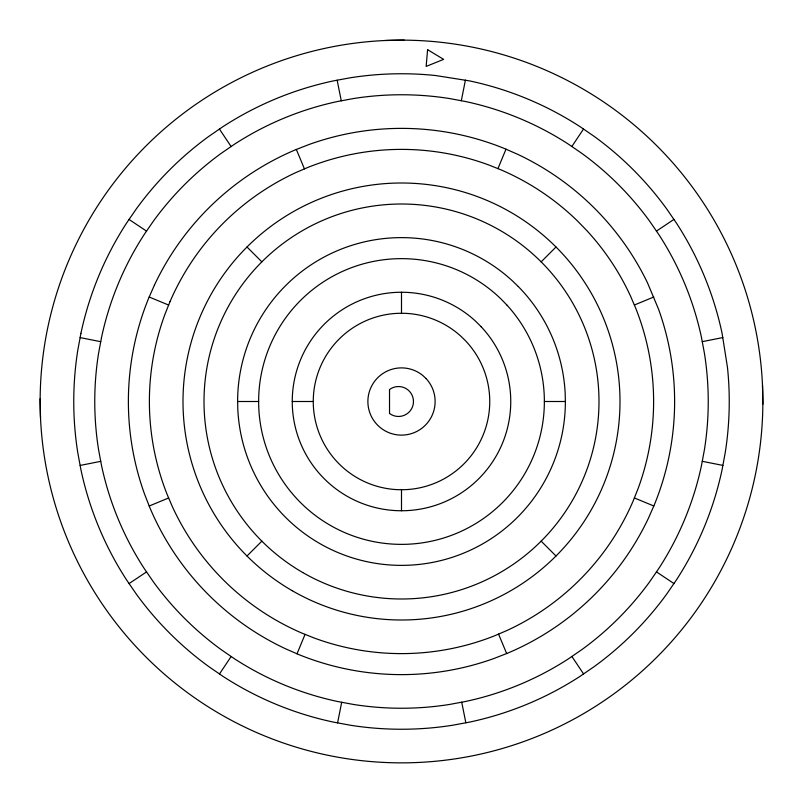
<?xml version="1.0" encoding="UTF-8"?>
<svg xmlns="http://www.w3.org/2000/svg" width="803" height="803" viewBox="0 0 803 803"><rect width="100%" height="100%" fill="white"/><g stroke="black" fill="none" stroke-linecap="round" stroke-linejoin="round"><path stroke-width="1.2" d="M337.591 722.871L341.687 702.264M461.313 100.736L465.409 80.129M297.01 653.813L305.06 634.36M497.94 168.64L505.99 149.187M219.49 673.958L231.154 656.493M571.846 146.507L583.51 129.042M247.003 555.997L261.858 541.142M541.142 261.858L555.997 247.003M129.082 583.58L146.547 571.907M656.452 231.093L673.918 219.42M149.207 506.02L168.65 497.97M634.35 305.03L653.793 296.98M80.139 465.439L100.736 461.344M702.264 341.656L722.861 337.561M385.37 40.501L404.28 40.15M237.658 401.5L258.636 401.5M292.252 401.5L313.26 401.5A88.24 88.24 0 0 0 398.418 489.689L404.582 489.689A88.24 88.24 0 0 0 464.977 340.201L460.541 335.925A88.24 88.24 0 0 0 404.582 313.311L398.418 313.311A88.24 88.24 0 0 0 313.26 401.5M544.364 401.5L565.342 401.5M80.129 337.591L100.736 341.687M702.264 461.313L722.871 465.409M149.187 297.01L168.64 305.06M634.36 497.94L653.813 505.99M129.062 219.45L146.527 231.123M656.473 571.877L673.938 583.55M247.003 247.003L261.858 261.858M541.142 541.142L555.997 555.997M219.44 129.072L231.113 146.537M571.887 656.463L583.56 673.928M296.337 149.458L304.447 168.901M498.553 634.099L506.663 653.542M337.15 80.21L341.275 100.807M461.725 702.193L465.85 722.79M762.499 385.37L762.85 404.28A361.36 361.36 0 0 1 218.416 713.044A361.36 361.36 0 0 1 223.234 87.166A361.36 361.36 0 0 1 762.85 404.28M40.15 398.72L40.501 417.63M401.5 292.252L401.5 313.311M401.5 489.689L401.5 510.748M427.597 49.676L426.152 66.418L443.637 59.362L427.597 49.676M80.912 333.355L77.791 350.228A327.744 327.744 0 0 0 77.791 452.772L80.912 469.645A327.744 327.744 0 0 0 126.633 580.007L136.349 594.14A327.744 327.744 0 0 0 208.86 666.651L222.993 676.367A327.744 327.744 0 0 0 333.355 722.088L350.228 725.209A327.744 327.744 0 0 0 452.772 725.209L469.645 722.088A327.744 327.744 0 0 0 580.007 676.367L594.14 666.651A327.744 327.744 0 0 0 666.651 594.14L676.367 580.007A327.744 327.744 0 0 0 722.088 469.645L725.209 452.772A327.744 327.744 0 0 0 727.448 367.242L722.088 333.355A327.744 327.744 0 0 0 676.367 222.993L666.651 208.86A327.744 327.744 0 0 0 594.14 136.349L580.007 126.633A327.744 327.744 0 0 0 469.645 80.912L435.758 75.552A327.744 327.744 0 0 0 350.228 77.791L333.355 80.912A327.744 327.744 0 0 0 222.993 126.633L208.86 136.349A327.744 327.744 0 0 0 136.349 208.86L126.633 222.993A327.744 327.744 0 0 0 80.912 333.355M101.469 337.722L98.538 353.521A306.736 306.736 0 0 0 98.538 449.479L101.469 465.278A306.736 306.736 0 0 0 144.249 568.564L153.343 581.794A306.736 306.736 0 0 0 221.206 649.657L234.436 658.751A306.736 306.736 0 0 0 337.722 701.531L353.521 704.462A306.736 306.736 0 0 0 449.479 704.462L465.278 701.531A306.736 306.736 0 0 0 568.564 658.751L581.794 649.657A306.736 306.736 0 0 0 649.657 581.794L658.751 568.564A306.736 306.736 0 0 0 701.531 465.278L704.462 449.479A306.736 306.736 0 0 0 704.462 353.521L701.531 337.722A306.736 306.736 0 0 0 658.751 234.436L649.657 221.206A306.736 306.736 0 0 0 581.794 153.343L568.564 144.249A306.736 306.736 0 0 0 465.278 101.469L449.479 98.538A306.736 306.736 0 0 0 353.521 98.538L337.722 101.469A306.736 306.736 0 0 0 234.436 144.249L221.206 153.343A306.736 306.736 0 0 0 153.343 221.206L144.249 234.436A306.736 306.736 0 0 0 101.469 337.722M169.995 301.677L165.087 313.923A252.112 252.112 0 0 0 167.215 494.618L172.404 506.743A252.112 252.112 0 0 0 301.677 633.005L313.923 637.913A252.112 252.112 0 0 0 494.618 635.785L506.743 630.596A252.112 252.112 0 0 0 633.005 501.323L637.913 489.077A252.112 252.112 0 0 0 635.785 308.382L630.596 296.257A252.112 252.112 0 0 0 586.852 230.612L577.658 221.146A252.112 252.112 0 0 0 501.323 169.995L489.077 165.087A252.112 252.112 0 0 0 308.382 167.215L296.257 172.404A252.112 252.112 0 0 0 169.995 301.677M154.437 285.065L148.685 298.154A273.12 273.12 0 0 0 144.47 493.865L149.659 507.185A273.12 273.12 0 0 0 285.065 648.563L298.154 654.315A273.12 273.12 0 0 0 493.865 658.53L507.185 653.341A273.12 273.12 0 0 0 648.563 517.935L654.315 504.846A273.12 273.12 0 0 0 658.53 309.135L647.469 282.776A273.12 273.12 0 0 0 517.935 154.437L504.846 148.685A273.12 273.12 0 0 0 309.135 144.47L295.815 149.659A273.12 273.12 0 0 0 154.437 285.065M426.002 378.484L422.93 375.603A33.616 33.616 0 0 0 368.617 394.514A33.616 33.616 0 0 0 410.544 433.881A33.616 33.616 0 0 0 426.002 378.484M518.226 286.48L512.043 280.528A163.872 163.872 0 0 0 237.628 400.296L237.788 408.878A163.872 163.872 0 0 0 404.582 565.342A163.872 163.872 0 0 0 565.372 402.704L565.212 394.122A163.872 163.872 0 0 0 518.226 286.48M481.138 326.711L476.289 321.862A109.248 109.248 0 0 0 295.685 374.328A109.248 109.248 0 0 0 428.672 507.315A109.248 109.248 0 0 0 481.138 326.711M506.753 304.899L501.062 299.047A142.864 142.864 0 0 0 263.685 363.869A142.864 142.864 0 0 0 435.186 540.339A142.864 142.864 0 0 0 506.753 304.899M389.525 413.475L389.525 389.525A14.966 14.966 0 0 1 409.58 391.432A14.966 14.966 0 0 1 409.58 411.568A14.966 14.966 0 0 1 389.525 413.475M292.252 590.727A218.496 218.496 0 0 0 619.996 401.5A218.496 218.496 0 0 0 292.252 212.273A218.496 218.496 0 0 0 292.252 590.727M302.751 572.529A197.488 197.488 0 0 0 598.988 401.5A197.488 197.488 0 0 0 302.751 230.471A197.488 197.488 0 0 0 302.751 572.529"/></g></svg>
